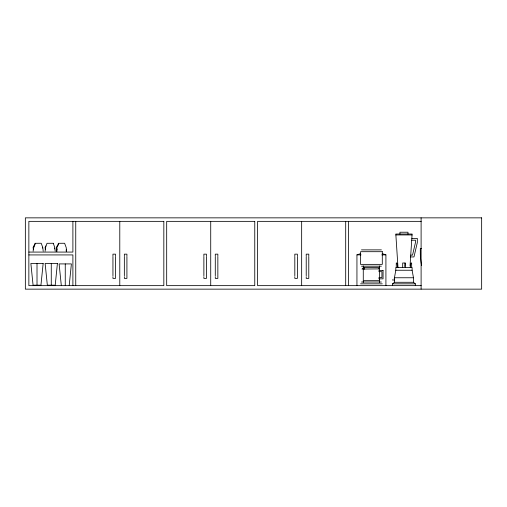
<?xml version="1.0" encoding="UTF-8"?>
<svg xmlns="http://www.w3.org/2000/svg" width="507" height="507" viewBox="0 0 507 507"><rect width="100%" height="100%" fill="white"/><g stroke="black" fill="none" stroke-linecap="round" stroke-linejoin="round"><path stroke-width="0.76" d="M56.892 251.51L57.05 248.918M33.126 251.193L33.525 247.555L35.008 243.303L41.219 243.265L42.791 247.555L43.19 251.193M45.123 251.193L45.522 247.555L47.005 243.303L53.254 243.271M56.531 251.193L56.93 247.555L58.413 243.303L64.623 243.265L66.195 247.555L66.594 251.193M404.839 266.568L405.036 263.006M410.03 266.023L412.109 234.031L395.815 234.031L397.995 267.538M69.193 285.644L71.398 263.913L59.116 263.913L61.322 285.644M33.557 249.78L33.646 248.918M392.589 285.644L392.589 283.838L394.44 282.291L394.44 277.76L395.815 270.25L395.815 267.538L412.109 267.538L412.109 270.25L413.478 277.76L413.478 282.291L415.334 283.838L415.334 285.644M33.975 247.232L34.216 246.408M34.514 245.603L35.275 243.791M57.925 245.603L58.679 243.791M33.773 245.895L33.094 247.448L33.38 249.596M45.769 245.895L45.098 247.448L45.377 249.596M57.177 245.895L56.505 247.448L56.784 249.596M356.941 285.644L356.941 254.863L360.597 253.633M378.983 268.894L361.947 269.065L363.925 267.538L378.983 267.538L378.983 268.944M421.216 221.356L257.613 221.356L257.613 285.644L421.216 285.644M395.815 234.937L412.109 234.937M411.874 238.404L417.312 238.404L417.312 242.612L413.972 256.941L410.638 256.941M411.754 240.217L415.499 240.217L415.499 242.403L412.533 255.129L410.759 255.129M421.621 248.569L420.316 248.569L420.335 254.47A71.329 67.913 -90 0 0 421.596 265.478M361.466 249.881L381.391 249.881M28.855 252.074L72.894 252.074L72.894 221.356M356.941 254.863L361.041 254.863M381.815 254.863L385.916 254.863L385.916 285.644M28.855 254.926L72.894 254.926L72.894 285.644M361.466 266.181L381.391 266.181M395.815 270.25L412.109 270.25M394.44 277.76L413.478 277.76M363.925 280.669L378.983 280.669M361.466 282.025L381.391 282.025M394.44 282.291L413.478 282.291M360.566 283.838L382.297 283.838M392.589 283.838L415.334 283.838M382.259 253.633L385.916 254.863M53.273 243.284L54.788 247.555L55.187 251.193M42.341 247.232L42.531 248.069M54.528 248.069L54.667 248.918M66.17 249.78L66.24 251.51M421.108 217.852L421.108 289.148M411.659 267.538L411.659 263.006L410.949 263.006L410.239 267.538M407.983 234.031L407.983 232.225L399.941 232.225L399.941 234.031M405.239 267.538L405.239 263.006L402.685 263.006L402.685 267.538M397.684 267.538L396.975 263.006L396.265 263.006L396.265 267.538M393.99 278.996L393.99 280.808M392.633 279.687L392.633 280.149M379.578 265.909L379.578 282.488M363.278 265.909L363.278 282.488M348.55 221.356L348.55 285.644M345.698 221.356L345.698 285.644M308.788 255.896L308.788 254.153L306.222 254.153L306.222 255.896M308.788 256.517L308.788 278.381L306.222 278.381L306.222 276.632M306.222 256.517L306.222 275.7M301.659 221.356L301.659 285.644M297.381 255.896L297.381 254.153L294.814 254.153L294.814 255.896M297.381 256.517L297.381 278.381L294.814 278.381L294.814 276.632M294.814 256.517L294.814 275.7M217.852 255.896L217.852 254.153L215.285 254.153L215.285 255.896M217.852 256.517L217.852 278.381L215.285 278.381L215.285 276.632M215.285 256.517L215.285 275.7M210.722 221.356L210.722 285.644M206.444 255.896L206.444 254.153L203.877 254.153L203.877 255.896M206.444 256.517L206.444 278.381L203.877 278.381L203.877 276.632M203.877 256.517L203.877 275.7M126.915 255.896L126.915 254.153L124.348 254.153L124.348 255.896M126.915 256.517L126.915 278.381L124.348 278.381L124.348 276.632M124.348 256.517L124.348 275.7M119.785 221.356L119.785 285.644M115.507 255.896L115.507 254.153L112.941 254.153L112.941 255.896M115.507 256.517L115.507 278.381L112.941 278.381L112.941 276.632M112.941 256.517L112.941 275.7M75.746 221.356L75.746 285.644M65.257 263.913L65.257 285.644M51.27 263.463L51.27 285.194M37.011 263.463L37.011 285.194M363.925 267.538L363.925 269.363L363.925 267.538M43.152 263.463L40.947 285.194L33.075 285.194L30.87 263.463L43.152 263.463M57.411 263.463L55.206 285.194L47.335 285.194L45.129 263.463L57.411 263.463M481.65 217.852L25.35 217.852L25.35 289.148L481.65 289.148L481.65 217.852M163.831 221.356L28.855 221.356L28.855 285.644L163.831 285.644L163.831 221.356M254.761 221.356L166.683 221.356L166.683 285.644L254.761 285.644L254.761 221.356M382.297 251.694L360.566 251.694L360.566 264.369L382.297 264.369L382.297 251.694M383.058 270.478L378.983 270.478L378.983 271.663L381.923 271.663L381.923 277.544L378.983 277.544L378.983 278.856L383.058 278.856L383.058 270.478"/></g></svg>
